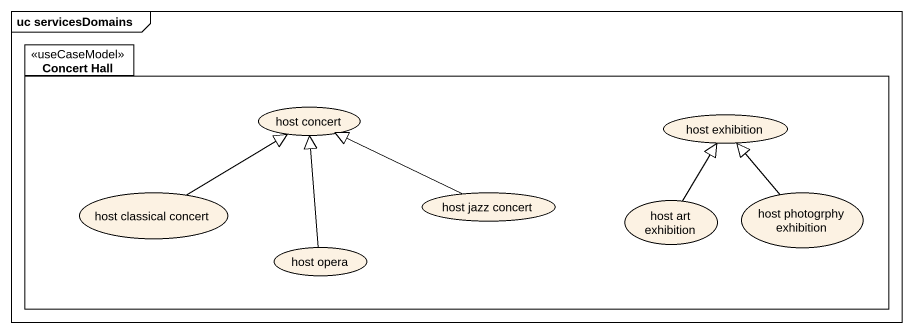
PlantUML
@startuml
mainframe uc servicesDomains
package "Concert Hall" as Concert_Hall <<useCaseModel>> {
  usecase "host concert" as host_concert
  usecase "host exhibition" as host_exhibition
  usecase "host classical concert" as host_classical_concert
  usecase "host jazz concert" as host_jazz_concert
  usecase "host art exhibition" as host_art_exhibition
  usecase "host photogrphy exhibition" as host_photogrphy_exhibition
  usecase "host opera" as host_opera
}
host_classical_concert -up-|> host_concert
host_jazz_concert -left-|> host_concert
host_art_exhibition -up-|> host_exhibition
host_photogrphy_exhibition -up-|> host_exhibition
host_opera -up-|> host_concert
@enduml
